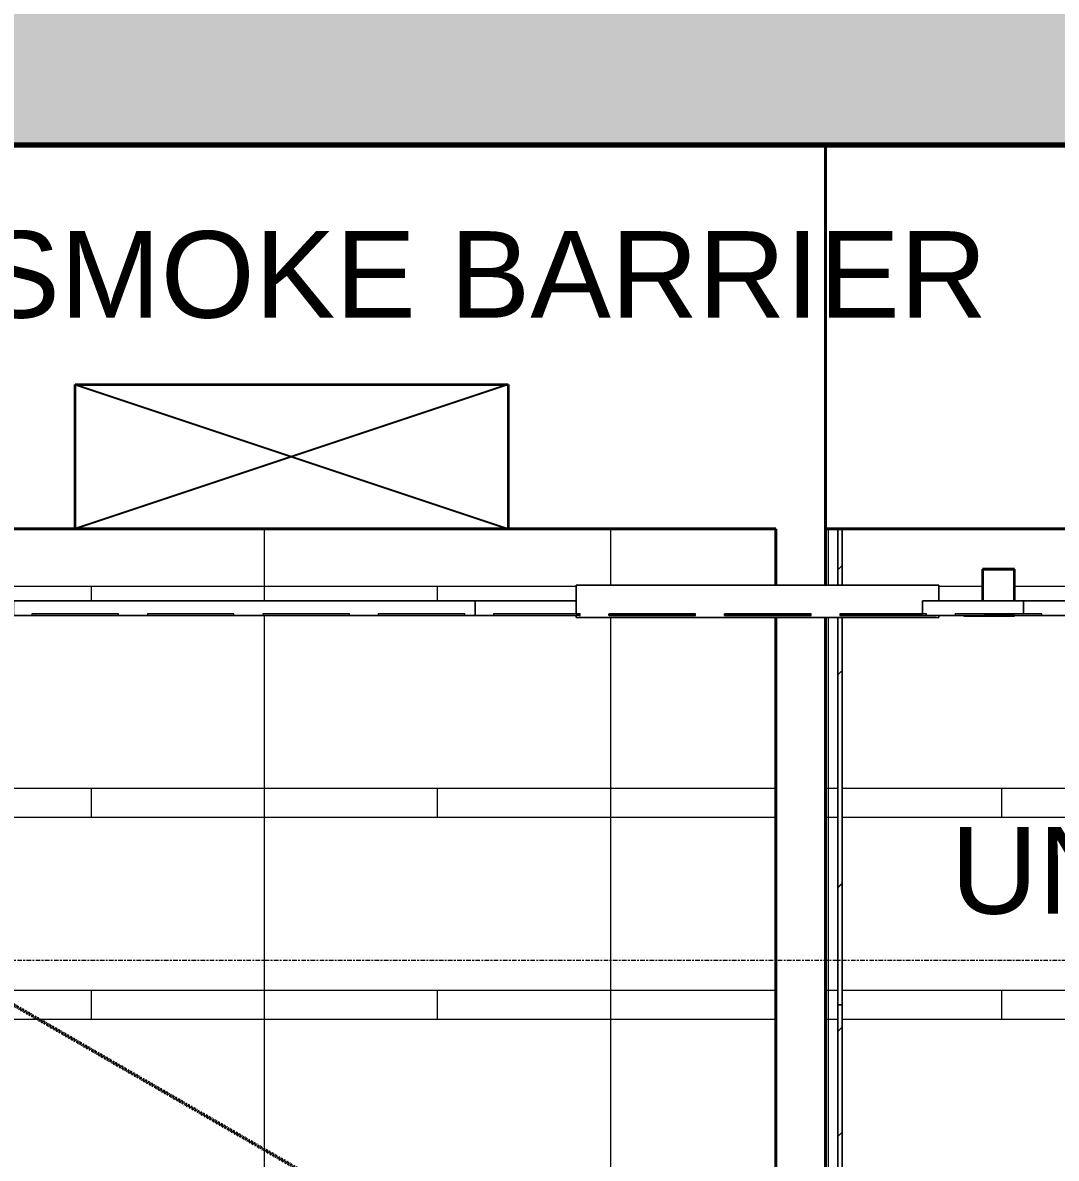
# Model space of a CAD drawing. Header units: millimetres. Extents: x -187664 to 435448, y -313239 to 299894.
# Drawn here: x 128001 to 131583, y -303158 to -299223 of the extents above; entities that cross this region are included whole.
import ezdxf

# ---------------------------------------------------------------- set-up
doc = ezdxf.new("R2010")
doc.units = ezdxf.units.MM
for name, pattern in [('Centre', [31.75, 6.35, -4.7625, 15.875, -4.7625]), ('DPA_Hidden 50', [3, 2, -1]), ('HIDDEN', [0.375, 0.25, -0.125])]:
    doc.linetypes.add(name, pattern=pattern)
for name, color, linetype, lineweight in [('_ _ A-DETL-OPENING', 7, 'Continuous', 25), ('A-ANNO-SYMB', 7, 'Continuous', 9), ('A-DETL', 7, 'Continuous', 70), ('A-DETL-GENF', 7, 'Continuous', 35), ('A-FLOR-LEVL', 7, 'Continuous', 35), ('A-GENM', 7, 'Continuous', 9), ('A-GLAZ-CURT', 7, 'Continuous', 9), ('A-ROOM-IDEN', 7, 'Continuous', 25), ('A-WALL-PATT', 7, 'Continuous', 35), ('E-LITE-EQPM', 7, 'Continuous', 35), ('G-ANNO-TEXT', 7, 'Continuous', 9), ('WALL-E', 7, 'Continuous', 35)]:
    doc.layers.add(name, color=color, linetype=linetype, lineweight=lineweight)
doc.styles.add('Arial_2', font='arial.ttf', dxfattribs={"height": 300})

# ---------------------------------------------------------------- blocks, each defined once
blk = doc.blocks.new('D2 - D2-12423169-2120-01 ENTRANCE 1 SECTION A')
at = {"layer": 'E-LITE-EQPM', "color": 7, "lineweight": 20}
for p, q in [((-851988.4, 95170), (-851988.4, 95167)), ((-851988.4, 95170), (-851970.1, 95170)), ((-851966.6, 95170), (-851988.4, 95170)), ((-851988.4, 95167), (-851898.4, 95167)), ((-851898.4, 95167), (-851988.4, 95167)), ((-851981.4, 95170), (-851970.3, 95170)), ((-851905.4, 95170), (-851981.4, 95170)), ((-851978.7, 95170), (-851981.1, 95170)), ((-851981.1, 95170), (-851978.7, 95170)), ((-851980.4, 95170), (-851970.3, 95170)), ((-851906.4, 95170), (-851980.4, 95170)), ((-851977.1, 95170), (-851979.2, 95170)), ((-851979.2, 95170), (-851977.1, 95170)), ((-851978.7, 95170), (-851977.1, 95170)), ((-851977.1, 95170), (-851978.7, 95170)), ((-851978.4, 95167), (-851908.4, 95167)), ((-851908.4, 95167), (-851978.4, 95167)), ((-851977.6, 95169), (-851977.6, 95167)), ((-851977.6, 95167), (-851909.2, 95167)), ((-851909.2, 95167), (-851977.6, 95167)), ((-851973.4, 95170), (-851970.5, 95170)), ((-851967.6, 95170), (-851973.4, 95170)), ((-851972.4, 95170), (-851970.7, 95170)), ((-851966.8, 95170), (-851972.4, 95170)), ((-851970.4, 95170), (-851916.4, 95170)), ((-851970.4, 95167), (-851916.4, 95167)), ((-851916.4, 95167), (-851970.4, 95167)), ((-851969.4, 95167), (-851917.4, 95167)), ((-851917.4, 95167), (-851969.4, 95167)), ((-851967.4, 95167), (-851919.4, 95167)), ((-851919.4, 95167), (-851967.4, 95167)), ((-851967.3, 95167), (-851919.4, 95167)), ((-851919.4, 95167), (-851967.3, 95167)), ((-851913.4, 95170), (-851966.8, 95170)), ((-851914.4, 95170), (-851966.6, 95170)), ((-851898.4, 95170), (-851965.9, 95170)), ((-851965.3, 95167), (-851937.2, 95167)), ((-851937.2, 95167), (-851965.3, 95167)), ((-851936.6, 95167), (-851921.4, 95167)), ((-851921.4, 95167), (-851936.6, 95167)), ((-851916.4, 95170), (-851916.7, 95170)), ((-851916.7, 95170), (-851898.4, 95170)), ((-851916.5, 95170), (-851906.4, 95170)), ((-851916.5, 95170), (-851905.4, 95170)), ((-851916.2, 95170), (-851913.4, 95170)), ((-851916, 95170), (-851914.4, 95170)), ((-851908, 95170), (-851909.7, 95170)), ((-851909.7, 95170), (-851907.8, 95170)), ((-851907.8, 95170), (-851909.7, 95170)), ((-851909.7, 95170), (-851908, 95170)), ((-851909.2, 95167), (-851909.2, 95169)), ((-851907.8, 95170), (-851905.7, 95170)), ((-851905.7, 95170), (-851907.8, 95170)), ((-851898.4, 95167), (-851898.4, 95170))]:
    blk.add_line(p, q, dxfattribs=at)
blk = doc.blocks.new('D2 - D2-V258-2120-01 ENTRANCE 1 SECTION A')
at = {"layer": 'E-LITE-EQPM', "color": 7, "lineweight": 20}
for p, q in [((-851988.4, 95170), (-851988.4, 95167.6)), ((-851988.4, 95170), (-851970.1, 95170)), ((-851970.1, 95170), (-851988.4, 95170)), ((-851988.4, 95167), (-851898.4, 95167)), ((-851898.4, 95167), (-851988.4, 95167)), ((-851981.4, 95170), (-851970.3, 95170)), ((-851970.3, 95170), (-851981.4, 95170)), ((-851978.7, 95170), (-851981.1, 95170)), ((-851981.1, 95170), (-851978.7, 95170)), ((-851980.4, 95170), (-851970.3, 95170)), ((-851970.3, 95170), (-851980.4, 95170)), ((-851977.1, 95170), (-851979.2, 95170)), ((-851979.2, 95170), (-851977.1, 95170)), ((-851978.7, 95170), (-851977.1, 95170)), ((-851977.1, 95170), (-851978.7, 95170)), ((-851978.4, 95167), (-851908.4, 95167)), ((-851908.4, 95167), (-851978.4, 95167)), ((-851977.6, 95167), (-851909.2, 95167)), ((-851909.2, 95167), (-851977.6, 95167)), ((-851973.4, 95170), (-851970.5, 95170)), ((-851970.5, 95170), (-851973.4, 95170)), ((-851972.4, 95170), (-851970.7, 95170)), ((-851970.7, 95170), (-851972.4, 95170)), ((-851970.4, 95167), (-851916.4, 95167)), ((-851916.4, 95167), (-851970.4, 95167)), ((-851969.4, 95167), (-851917.4, 95167)), ((-851917.4, 95167), (-851969.4, 95167)), ((-851967.4, 95167), (-851919.4, 95167)), ((-851919.4, 95167), (-851967.4, 95167)), ((-851967.3, 95167), (-851919.4, 95167)), ((-851919.4, 95167), (-851967.3, 95167)), ((-851965.3, 95167), (-851937.2, 95167)), ((-851937.2, 95167), (-851965.3, 95167)), ((-851936.6, 95167), (-851921.4, 95167)), ((-851921.4, 95167), (-851936.6, 95167)), ((-851916.7, 95170), (-851898.4, 95170)), ((-851898.4, 95170), (-851916.7, 95170)), ((-851916.5, 95170), (-851906.4, 95170)), ((-851906.4, 95170), (-851916.5, 95170)), ((-851916.5, 95170), (-851905.4, 95170)), ((-851905.4, 95170), (-851916.5, 95170)), ((-851916.2, 95170), (-851913.4, 95170)), ((-851913.4, 95170), (-851916.2, 95170)), ((-851916, 95170), (-851914.4, 95170)), ((-851914.4, 95170), (-851916, 95170)), ((-851908, 95170), (-851909.7, 95170)), ((-851909.7, 95170), (-851907.8, 95170)), ((-851907.8, 95170), (-851909.7, 95170)), ((-851909.7, 95170), (-851908, 95170)), ((-851907.8, 95170), (-851905.7, 95170)), ((-851905.7, 95170), (-851907.8, 95170)), ((-851898.4, 95167.6), (-851898.4, 95170))]:
    blk.add_line(p, q, dxfattribs=at)
blk = doc.blocks.new('L1-2 RECESSED FLUORESCENT - L1-2  RECESSED FLUORESCENT-V267-2120-01 ENTRANCE 1 SECTION A')
at = {"layer": 'E-LITE-EQPM', "color": 7, "lineweight": 20}
for p, q in [((-853331.2, 95275), (-853331.2, 95175)), ((-853331.2, 95175), (-853331.2, 95275)), ((-852074.2, 95275), (-853331.2, 95275)), ((-853331.2, 95275), (-852074.2, 95275)), ((-852074.2, 95275), (-852074.2, 95220)), ((-852074.2, 95220), (-852074.2, 95275)), ((-853331.2, 95170), (-853331.2, 95162.3)), ((-853331.2, 95162.3), (-853331.2, 95170)), ((-853331.2, 95162.3), (-852074.2, 95162.3)), ((-853331.2, 95162.3), (-852074.2, 95162.3)), ((-852084.2, 95162.3), (-853321.2, 95162.3)), ((-853321.2, 95162.3), (-852084.2, 95162.3)), ((-852074.2, 95170), (-852074.2, 95162.3)), ((-852074.2, 95162.3), (-852074.2, 95170))]:
    blk.add_line(p, q, dxfattribs=at)
blk = doc.blocks.new('PPL-C-AECM-1-PP19-EE-M3-0001_rvt-1-2120-01 ENTRANCE 1 SECTION A')
at = {"layer": 'E-LITE-EQPM', "color": 7, "lineweight": 20}
for name in ['L1-2 RECESSED FLUORESCENT - L1-2  RECESSED FLUORESCENT-V267-2120-01 ENTRANCE 1 SECTION A', 'D2 - D2-12423169-2120-01 ENTRANCE 1 SECTION A', 'D2 - D2-V258-2120-01 ENTRANCE 1 SECTION A']:
    blk.add_blockref(name, (0, 0), dxfattribs=at)
blk = doc.blocks.new('LIFT-OTIS - Lift - 1400x2300-For Station-11454504-2120-01 ENTRANCE 1 SECTION A')
at = {"layer": 'A-GENM', "color": 7, "linetype": 'HIDDEN'}
for p, q in [((-852467.4, 92170), (-852467.4, 94470)), ((-852467.4, 94470), (-852467.4, 92170)), ((-852467.4, 94456.6), (-852467.4, 92170)), ((-852467.4, 92170), (-852467.4, 94456.6))]:
    blk.add_line(p, q, dxfattribs=at)
blk = doc.blocks.new('DPA_CP_Metal Ceiling Panel - Vertical Panel with Gap-10859825-2120-01 ENTRANCE 1 SECTION A')
at = {"layer": 'A-GLAZ-CURT', "color": 7}
for p, q in [((-850117.4, 95170), (-850417.4, 95170)), ((-850417.4, 95170), (-850369.4, 95170)), ((-850317.4, 95170), (-850117.4, 95170))]:
    blk.add_line(p, q, dxfattribs=at)
blk = doc.blocks.new('DPA_CP_Metal Ceiling Panel - Vertical Panel with Gap-10962177-2120-01 ENTRANCE 1 SECTION A')
at = {"layer": 'A-GLAZ-CURT', "color": 7}
for p, q in [((-852817.7, 95175), (-852517.7, 95175)), ((-852817.7, 95170), (-852817.7, 95175)), ((-852517.7, 95170), (-852817.7, 95170))]:
    blk.add_line(p, q, dxfattribs=at)
blk = doc.blocks.new('DPA_CP_Metal Ceiling Panel - Vertical Panel with Gap-V189-2120-01 ENTRANCE 1 SECTION A')
at = {"layer": 'A-GLAZ-CURT', "color": 7}
for p, q in [((-853317.7, 95170), (-853617.7, 95170)), ((-853617.7, 95170), (-853331.2, 95170)), ((-853331.4, 95175), (-853317.7, 95175))]:
    blk.add_line(p, q, dxfattribs=at)
blk = doc.blocks.new('DPA_CP_Metal Ceiling Panel - Vertical Panel with Gap-V190-2120-01 ENTRANCE 1 SECTION A')
at = {"layer": 'A-GLAZ-CURT', "color": 7}
for p, q in [((-853717.7, 95170), (-854017.7, 95170)), ((-854017.7, 95170), (-853717.7, 95170))]:
    blk.add_line(p, q, dxfattribs=at)
blk = doc.blocks.new('DPA_CP_Metal Ceiling Panel - Vertical Panel with Gap-V193-2120-01 ENTRANCE 1 SECTION A')
at = {"layer": 'A-GLAZ-CURT'}
blk.add_hatch(color=7, dxfattribs=at).paths.add_polyline_path([(-846817.4, 95170), (-846517.4, 95170), (-846517.4, 95175), (-846817.4, 95175)])
at = {"layer": 'A-GLAZ-CURT', "color": 7}
for p, q in [((-846517.4, 95175), (-846817.4, 95175)), ((-846817.4, 95175), (-846817.4, 95170)), ((-846817.4, 95170), (-846517.4, 95170)), ((-846517.4, 95170), (-846517.4, 95175))]:
    blk.add_line(p, q, dxfattribs=at)
blk = doc.blocks.new('System Panel - DPA_Metal Ceiling Rectangular Panel-15970500-2120-01 ENTRANCE 1 SECTION A')
at = {"layer": 'A-GLAZ-CURT', "color": 7}
for p, q in [((-852417.7, 95175), (-852131.4, 95175)), ((-852417.7, 95175), (-852417.7, 95170)), ((-852117.4, 95170), (-852417.7, 95170))]:
    blk.add_line(p, q, dxfattribs=at)
blk = doc.blocks.new('DPA_CP_Metal Ceiling Panel - Vertical Panel with Gap-V201-2120-01 ENTRANCE 1 SECTION A')
at = {"layer": 'A-GLAZ-CURT', "color": 7}
for p, q in [((-851969.4, 95170), (-852017.4, 95170)), ((-852017.4, 95170), (-851969.4, 95170)), ((-851717.4, 95170), (-851917.4, 95170)), ((-851917.4, 95170), (-851717.4, 95170))]:
    blk.add_line(p, q, dxfattribs=at)
blk = doc.blocks.new('System Panel - W-06 Feature Wall Printed Pattern-17510993-2120-01 ENTRANCE 1 SECTION A')
at = {"layer": 'A-GLAZ-CURT', "color": 7}
for p, q in [((-852424.9, 92270), (-852424.9, 93820)), ((-852409.9, 93820), (-852424.9, 93820)), ((-852409.9, 93820), (-852409.9, 92270)), ((-852409.9, 92270), (-852424.9, 92270))]:
    blk.add_line(p, q, dxfattribs=at)
blk = doc.blocks.new('System Panel - W-06 Feature Wall Printed Pattern-17510970-2120-01 ENTRANCE 1 SECTION A')
at = {"layer": 'A-GLAZ-CURT'}
h = blk.add_hatch(dxfattribs=at)
h.set_pattern_fill('FP_23', style=0, pattern_type=2)
h.set_pattern_definition([(45, (-894843.2, 111525.8), (660.511, 1761.362), [11676.29, -1556.84, 3892.1, -778.42]), (45, (-894386.3, 112533.1), (-1282.492, 181.64), [2335.26, -256.88, 4670.516, -583.815]), (45, (-895035.8, 112268.86), (2493.428, 3230.9986), [6227.355, -1089.787, 3113.68, -778.42])])
h.paths.add_polyline_path([(-852424.9, 92270), (-852409.9, 92270), (-852409.9, 93820), (-852424.9, 93820), (-852424.9, 92271.5)])
at = {"layer": 'A-GLAZ-CURT', "color": 7}
for p, q in [((-852424.9, 92270), (-852424.9, 93820)), ((-852424.9, 93820), (-852424.9, 92270)), ((-852409.9, 93820), (-852424.9, 93820)), ((-852409.9, 93820), (-852424.9, 93820)), ((-852409.9, 92270), (-852409.9, 93820)), ((-852409.9, 93820), (-852409.9, 92270)), ((-852424.9, 92270), (-852409.9, 92270)), ((-852409.9, 92270), (-852424.9, 92270))]:
    blk.add_line(p, q, dxfattribs=at)
blk = doc.blocks.new('System Panel - W-06 Feature Wall Printed Pattern-14941311-2120-01 ENTRANCE 1 SECTION A')
at = {"layer": 'A-GLAZ-CURT', "color": 7}
for p, q in [((-852424.9, 95275), (-852424.9, 95470)), ((-852409.9, 95470), (-852424.9, 95470)), ((-852409.9, 95470), (-852424.9, 95470)), ((-852409.9, 95470), (-852409.9, 95275)), ((-852424.9, 94470), (-852424.9, 95162.3)), ((-852409.9, 95162.3), (-852409.9, 94470)), ((-852424.9, 93820), (-852424.9, 94470)), ((-852409.9, 94470), (-852409.9, 93820)), ((-852409.9, 93820), (-852424.9, 93820))]:
    blk.add_line(p, q, dxfattribs=at)
blk = doc.blocks.new('System Panel - W-06 Feature Wall Printed Pattern-14941312-2120-01 ENTRANCE 1 SECTION A')
at = {"layer": 'A-GLAZ-CURT', "color": 7}
for p, q in [((-852424.9, 95275), (-852424.9, 95470)), ((-852424.9, 95470), (-852424.9, 95275)), ((-852409.9, 95470), (-852424.9, 95470)), ((-852409.9, 95470), (-852424.9, 95470)), ((-852409.9, 95275), (-852409.9, 95470)), ((-852409.9, 95470), (-852409.9, 95275)), ((-852424.9, 94470), (-852424.9, 95162.3)), ((-852424.9, 95162.3), (-852424.9, 94470)), ((-852409.9, 94470), (-852409.9, 95162.3)), ((-852409.9, 95162.3), (-852409.9, 94470))]:
    blk.add_line(p, q, dxfattribs=at)
blk = doc.blocks.new('System Panel - W-06 Feature Wall Printed Pattern-14941313-2120-01 ENTRANCE 1 SECTION A')
at = {"layer": 'A-GLAZ-CURT'}
h = blk.add_hatch(dxfattribs=at)
h.set_pattern_fill('FP_24', style=0, pattern_type=2)
h.set_pattern_definition([(45, (-894843.2, 113125.8), (660.511, 1761.362), [11676.29, -1556.84, 3892.1, -778.42]), (45, (-894386.3, 114133.1), (-1282.492, 181.64), [2335.26, -256.88, 4670.516, -583.815]), (45, (-895035.8, 113868.86), (2493.428, 3230.9986), [6227.355, -1089.787, 3113.68, -778.42])])
h.paths.add_polyline_path([(-852424.9, 93820), (-852409.9, 93820), (-852409.9, 95162.3), (-852424.9, 95162.3), (-852424.9, 94286.2)])
h.paths.add_polyline_path([(-852424.9, 95275), (-852409.9, 95275), (-852409.9, 95470), (-852424.9, 95470), (-852424.9, 95293.5)])
at = {"layer": 'A-GLAZ-CURT', "color": 7}
for p, q in [((-852424.9, 95275), (-852424.9, 95470)), ((-852424.9, 95470), (-852424.9, 95275)), ((-852409.9, 95470), (-852424.9, 95470)), ((-852409.9, 95470), (-852424.9, 95470)), ((-852409.9, 95275), (-852409.9, 95470)), ((-852409.9, 95470), (-852409.9, 95275)), ((-852424.9, 93820), (-852424.9, 95162.3)), ((-852424.9, 95162.3), (-852424.9, 94470)), ((-852409.9, 94470), (-852409.9, 95162.3)), ((-852409.9, 95162.3), (-852409.9, 93820)), ((-852424.9, 94470), (-852424.9, 93820)), ((-852409.9, 93820), (-852409.9, 94470)), ((-852424.9, 93820), (-852409.9, 93820)), ((-852409.9, 93820), (-852424.9, 93820))]:
    blk.add_line(p, q, dxfattribs=at)
blk = doc.blocks.new('DPA_CP_Metal Ceiling Air Supply1 - Linear Diffuser Air Supply-12595492-2120-01 ENTRANCE 1 SECTION A')
at = {"layer": 'A-GLAZ-CURT', "color": 7}
for p, q in [((-853681.4, 95220), (-855281.4, 95220)), ((-855281.4, 95220), (-855281.4, 95170)), ((-855281.4, 95220), (-853681.4, 95220)), ((-855281.4, 95170), (-855281.4, 95220)), ((-853686.4, 95220), (-855276.4, 95220)), ((-855276.4, 95220), (-853686.4, 95220)), ((-853681.4, 95170), (-853681.4, 95220)), ((-853681.4, 95170), (-853681.4, 95220)), ((-855281.4, 95170), (-853681.4, 95170)), ((-853681.4, 95170), (-855281.4, 95170))]:
    blk.add_line(p, q, dxfattribs=at)
at = {"layer": 'A-GLAZ-CURT', "color": 7, "linetype": 'DPA_Hidden 50'}
blk.add_line((-853761.4, 95170), (-855201.4, 95170), dxfattribs=at)
blk.add_line((-853761.4, 95170), (-855201.4, 95170), dxfattribs=at)
blk = doc.blocks.new('DPA_CP_Metal Ceiling Panel1 - Horizontal with Gap-15930300-2120-01 ENTRANCE 1 SECTION A')
at = {"layer": 'A-GLAZ-CURT', "color": 7}
for p, q in [((-853331.4, 95220), (-853681.4, 95220)), ((-853681.4, 95220), (-853681.4, 95170)), ((-853681.4, 95220), (-853331.4, 95220)), ((-853681.4, 95170), (-853681.4, 95220)), ((-853336.4, 95220), (-853676.4, 95220)), ((-853676.4, 95220), (-853336.4, 95220)), ((-853331.4, 95175), (-853331.4, 95220)), ((-853331.4, 95175), (-853331.4, 95220)), ((-853681.4, 95170), (-853331.4, 95170)), ((-853331.4, 95170), (-853681.4, 95170)), ((-853681.4, 95170), (-853331.4, 95170)), ((-853681.4, 95170), (-853331.4, 95170))]:
    blk.add_line(p, q, dxfattribs=at)
blk = doc.blocks.new('DPA_CP_Metal Ceiling Air Supply1 - Linear Diffuser Air Supply-V349-2120-01 ENTRANCE 1 SECTION A')
at = {"layer": 'A-GLAZ-CURT', "color": 7}
for p, q in [((-850181.4, 95220), (-851781.4, 95220)), ((-851781.4, 95220), (-851781.4, 95175)), ((-851781.4, 95220), (-850181.4, 95220)), ((-851781.4, 95175), (-851781.4, 95220)), ((-850186.4, 95220), (-851776.4, 95220)), ((-851776.4, 95220), (-850186.4, 95220)), ((-850181.4, 95175), (-850181.4, 95220)), ((-850181.4, 95175), (-850181.4, 95220)), ((-851781.4, 95170), (-850181.4, 95170)), ((-850181.4, 95170), (-851781.4, 95170))]:
    blk.add_line(p, q, dxfattribs=at)
at = {"layer": 'A-GLAZ-CURT', "color": 7, "linetype": 'DPA_Hidden 50'}
blk.add_line((-850261.4, 95170), (-851701.4, 95170), dxfattribs=at)
blk.add_line((-850261.4, 95170), (-851701.4, 95170), dxfattribs=at)
blk = doc.blocks.new('DPA_CP_Metal Ceiling Panel1 - Horizontal with Gap-V350-2120-01 ENTRANCE 1 SECTION A')
at = {"layer": 'A-GLAZ-CURT', "color": 7}
for p, q in [((-851781.4, 95220), (-852131.4, 95220)), ((-852131.4, 95220), (-852131.4, 95175)), ((-852131.4, 95220), (-851781.4, 95220)), ((-852131.4, 95175), (-852131.4, 95220)), ((-851786.4, 95220), (-852126.4, 95220)), ((-852126.4, 95220), (-851786.4, 95220)), ((-851781.4, 95175), (-851781.4, 95220)), ((-851781.4, 95175), (-851781.4, 95220)), ((-852131.4, 95170), (-851781.4, 95170)), ((-851781.4, 95170), (-852131.4, 95170)), ((-852131.4, 95170), (-851781.4, 95170)), ((-852131.4, 95170), (-851781.4, 95170))]:
    blk.add_line(p, q, dxfattribs=at)
blk = doc.blocks.new('DPA_CP_Metal Ceiling Air Supply1 - Linear Diffuser Air Supply-V351-2120-01 ENTRANCE 1 SECTION A')
at = {"layer": 'A-GLAZ-CURT', "color": 7}
for p, q in [((-851122.7, 95220), (-851781.4, 95220)), ((-851781.4, 95220), (-851781.4, 95175)), ((-851781.4, 95220), (-851544.2, 95220)), ((-851781.4, 95175), (-851781.4, 95220)), ((-851544.2, 95220), (-851776.4, 95220)), ((-851776.4, 95220), (-851122.7, 95220)), ((-850322.7, 95220), (-851012.7, 95220)), ((-851012.7, 95220), (-850322.7, 95220)), ((-850181.4, 95220), (-850212.7, 95220)), ((-850212.7, 95220), (-850181.4, 95220)), ((-850186.4, 95220), (-850212.7, 95220)), ((-850212.7, 95220), (-850186.4, 95220)), ((-850181.4, 95175), (-850181.4, 95220)), ((-850181.4, 95175), (-850181.4, 95220)), ((-851781.4, 95170), (-851544.2, 95170)), ((-851169.4, 95170), (-851781.4, 95170)), ((-850369.4, 95170), (-851116.8, 95170)), ((-850181.4, 95170), (-850317.4, 95170)), ((-850287.2, 95170), (-850181.4, 95170))]:
    blk.add_line(p, q, dxfattribs=at)
at = {"layer": 'A-GLAZ-CURT', "color": 7, "linetype": 'DPA_Hidden 50'}
for p, q in [((-851544.2, 95170), (-851701.4, 95170)), ((-851544.2, 95170), (-851701.4, 95170)), ((-850261.4, 95170), (-850287.2, 95170)), ((-850261.4, 95170), (-850287.2, 95170))]:
    blk.add_line(p, q, dxfattribs=at)
blk = doc.blocks.new('DPA_CP_Metal Ceiling Panel1 - Horizontal with Gap-15932165-2120-01 ENTRANCE 1 SECTION A')
at = {"layer": 'A-GLAZ-CURT', "color": 7}
for p, q in [((-851922.7, 95220), (-852074.2, 95220)), ((-852074.2, 95220), (-851922.7, 95220)), ((-851922.7, 95220), (-852074.2, 95220)), ((-852074.2, 95220), (-851922.7, 95220)), ((-851781.4, 95220), (-851812.7, 95220)), ((-851812.7, 95220), (-851781.4, 95220)), ((-851786.4, 95220), (-851812.7, 95220)), ((-851812.7, 95220), (-851786.4, 95220)), ((-851781.4, 95175), (-851781.4, 95220)), ((-851781.4, 95175), (-851781.4, 95220)), ((-852074.2, 95170), (-851969.4, 95170)), ((-851969.4, 95170), (-852074.2, 95170)), ((-852074.2, 95170), (-851969.4, 95170)), ((-852074.2, 95170), (-851969.4, 95170)), ((-851917.4, 95170), (-851781.4, 95170)), ((-851781.4, 95170), (-851917.4, 95170)), ((-851917.4, 95170), (-851781.4, 95170)), ((-851917.4, 95170), (-851781.4, 95170))]:
    blk.add_line(p, q, dxfattribs=at)
blk = doc.blocks.new('LGF_DL_SAA_LowPower_DL1a - LGF_DL_SAA_LowPower_DL1a-8832329-2120-01 ENTRANCE 1 SECTION A')
at = {"layer": 'E-LITE-EQPM', "color": 7}
for p, q in [((-851922.7, 95330), (-851922.7, 95220)), ((-851922.7, 95330), (-851820, 95330)), ((-851820, 95330), (-851922.7, 95330)), ((-851917.7, 95330), (-851819.8, 95330)), ((-851819.8, 95330), (-851917.7, 95330)), ((-851820, 95330), (-851812.7, 95330)), ((-851812.7, 95330), (-851820, 95330)), ((-851819.4, 95330), (-851817.7, 95330)), ((-851817.7, 95330), (-851819.4, 95330)), ((-851812.7, 95220), (-851812.7, 95330)), ((-851917.8, 95170), (-851820, 95170)), ((-851820, 95170), (-851917.8, 95170)), ((-851820, 95170), (-851812.7, 95170)), ((-851812.7, 95170), (-851820, 95170))]:
    blk.add_line(p, q, dxfattribs=at)
blk = doc.blocks.new('LGF_DL_SAA_LowPower_DL1a - LGF_DL_SAA_LowPower_DL1a-V354-2120-01 ENTRANCE 1 SECTION A')
at = {"layer": 'E-LITE-EQPM', "color": 7}
for p, q in [((-851922.7, 95330), (-851922.7, 95220)), ((-851922.7, 95330), (-851812.7, 95330)), ((-851820, 95330), (-851922.7, 95330)), ((-851917.7, 95330), (-851819.8, 95330)), ((-851819.8, 95330), (-851917.7, 95330)), ((-851812.7, 95330), (-851820, 95330)), ((-851819.4, 95330), (-851817.7, 95330)), ((-851817.7, 95330), (-851819.4, 95330)), ((-851812.7, 95220), (-851812.7, 95330)), ((-851917.8, 95170), (-851820, 95170)), ((-851820, 95170), (-851917.8, 95170)), ((-851820, 95170), (-851812.7, 95170)), ((-851812.7, 95170), (-851820, 95170))]:
    blk.add_line(p, q, dxfattribs=at)

msp = doc.modelspace()

# ---------------------------------------------------------------- hatches: boundary and pattern name
at = {"layer": 'A-DETL-GENF', "lineweight": 9}
h = msp.add_hatch(dxfattribs=at)
h.set_pattern_fill('FP_1', style=0, pattern_type=2)
h.set_pattern_definition([(50, (108217.3, -305821.75), (728.737, -63.756), [76.2, -838.2]), (355, (108217.3, -305821.75), (-140.972, 764.228), [60.96, -670.56]), (100.451, (108278, -305827.1), (587.77, 700.467), [64.76, -712.36]), (46.184, (108217.3, -305618.55), (1084.316, -168.17), [114.3, -1257.3]), (96.636, (108307.7, -305632.6), (949.61, 989.71), [97.14, -1068.54]), (351.184, (108217.3, -305618.6), (949.62, 989.7), [91.44, -1005.84]), (21, (108318.9, -305669.35), (606.458, -409.061), [76.2, -838.2]), (326, (108318.9, -305669.35), (247.208, 736.753), [60.96, -670.56]), (71.451, (108369.44, -305703.44), (853.668, 327.685), [64.76, -712.36]), (37.5, (108217.3, -305821.75), (12.3547, 338.2201), [33.528, -628.904, 33.528, -647.192, -673.1]), (37.5, (108217.3, -305821.75), (12.3547, 338.2201), [-1343.152, 33.528, -639.572]), (7.5, (108217.3, -305821.75), (267.279, 400.722), [33.528, -354.584, 33.528, -613.664, -256.54]), (7.5, (108217.3, -305821.75), (267.279, 400.722), [-1035.304, 33.528, -223.012]), (327.5, (107990.73, -305821.75), (542.3633, -22.9153), [33.528, -220.472, 33.528, -758.952, -1051.56]), (327.5, (107990.73, -305821.75), (542.3633, -22.9153), [-1046.48, 33.528, -1018.032]), (317.5, (107889.13, -305821.75), (592.517, 101.707), [33.528, -296.672, 33.528, -492.76, -746.76]), (317.5, (107889.13, -305821.75), (592.517, 101.707), [-856.488, 33.528, -713.232])])
h.paths.add_polyline_path([(101565.435, -307197.352), (102467.883, -307197.352), (102467.883, -305576.753), (103017.881, -305576.753), (103017.881, -305376.753), (112467.88, -305376.753), (112467.88, -307197.352), (113867.88, -307197.352), (113867.88, -305376.753), (122092.931, -305376.753), (122092.931, -306676.753), (123867.88, -306676.753), (123867.88, -307197.352), (125267.88, -307197.352), (125267.88, -305976.753), (130003.88, -305976.753), (130003.88, -305376.753), (134337.55, -305376.753), (134337.55, -305576.753), (140337.53, -305576.753), (140337.53, -304376.753), (130003.88, -304376.753), (130003.88, -304416.753), (129803.88, -304416.753), (129803.88, -305776.753), (124213.88, -305776.753), (124213.88, -304376.753), (113867.88, -304376.753), (113867.88, -298652.784), (119380.88, -301835.716), (119380.88, -302507.753), (119880.88, -302507.753), (119880.893, -301835.724), (114011.024, -298446.753), (112467.88, -298446.753), (112467.88, -298307.753), (112558.396, -298307.753), (112558.396, -297707.753), (112058.396, -297707.753), (112058.396, -298307.753), (112158.396, -298307.753), (112158.396, -298446.753), (104188.193, -298446.753), (104188.193, -294036.753), (103988.193, -294036.753), (103988.193, -293996.753), (100313.128, -293996.753), (100322.57, -294083.896), (99995.543, -294083.896), (100012.57, -294241.039), (99685.543, -294241.039), (99702.57, -294398.182), (99375.543, -294398.182), (99392.57, -294555.324), (99065.543, -294555.324), (99082.57, -294712.467), (98755.543, -294712.467), (98772.57, -294869.61), (98445.543, -294869.61), (98459.319, -294996.753), (98431.88, -294996.753), (98431.88, -295296.753), (99036.318, -295296.753), (99036.318, -295013.314), (99966.88, -294541.601), (99966.88, -294696.753), (100266.88, -294696.753), (100266.88, -294496.753), (103688.193, -294496.753), (103688.193, -298446.753), (80330.729, -298446.753), (80330.729, -299646.753), (101067.883, -299646.753), (101067.883, -304376.753), (80330.729, -304376.753), (80330.729, -305576.753), (101067.883, -305576.753), (101067.883, -307197.352)])
h.paths.add_polyline_path([(112467.88, -304376.753), (102467.883, -304376.753), (102467.883, -299646.753), (112467.88, -299646.753), (112467.88, -304301.203)])
h.paths.add_polyline_path([(132836.68, -299646.753), (140337.53, -299646.753), (140337.53, -298446.753), (122478.88, -298446.753), (116617.88, -295053.542), (116617.88, -293996.753), (116117.88, -293996.753), (116117.88, -295341.819), (123553.676, -299646.753), (130961.467, -299646.753)])
at = {"layer": 'A-WALL-PATT', "lineweight": 9}
h = msp.add_hatch(dxfattribs=at)
h.set_pattern_fill('FP_22', style=0, pattern_type=2)
h.set_pattern_definition([(0, (132437.9, -298476.8), (0, 1400), []), (0, (132437.9, -298376.8), (0, 1400), []), (0, (132437.9, -297776.8), (0, 1400), []), (0, (132437.9, -297676.8), (0, 1400), []), (90, (132437.9, -299076.8), (-1200, 7e-14), []), (90, (133037.9, -298476.8), (-1200, 700), [100, -600])])
h.paths.add_polyline_path([(127720.58, -304039.657), (128544.88, -304039.657), (128544.88, -304036.753), (127720.58, -304036.753)])
h.paths.add_polyline_path([(128148.648, -303992.635), (128544.88, -303992.635), (128544.88, -303976.753), (128926.385, -303976.028), (128963.031, -303939.737), (129001.304, -303876.505), (129021.786, -303811.249), (129027.73, -303737.649), (129021.445, -303690.693), (129000.232, -303625.198), (128962.587, -303565.057), (128956.712, -303557.285), (128905.991, -303508.512), (128843.929, -303472.969), (128785.765, -303454.42), (128724.88, -303448.552), (128049.793, -303448.55), (127670.58, -303448.552), (127670.58, -303992.635), (127720.58, -303992.635)])
h.paths.add_polyline_path([(129162.273, -303976.753), (130610.38, -303976.753), (130610.38, -301284.487), (129919.059, -301284.487), (129918.875, -301276.753), (127671.795, -301276.753), (127671.795, -301284.487), (126542.88, -301284.487), (126542.88, -301676.753), (126522.88, -301676.753), (126522.88, -301284.487), (126414.795, -301284.487), (126414.795, -301276.753), (126053.543, -301276.753), (116180.853, -295576.753), (113186.089, -295576.753), (126200.61, -303089.549), (126329.837, -303149.145), (126453.767, -303194.779), (126583.528, -303231.067), (126708.294, -303255.929), (126847.028, -303271.804), (126976.64, -303276.753), (128737.389, -303277.613), (128799.186, -303282.601), (128871.663, -303300.001), (128927.048, -303322.537), (128949.115, -303333.609), (129004.078, -303367.47), (129049.176, -303405.467), (129066.992, -303422.82), (129098.044, -303458.944), (129114.162, -303480.362), (129143.653, -303528.542), (129152.43, -303545.685), (129168.638, -303583.933), (129179.498, -303615.726), (129190.949, -303663.042), (129194.88, -303686.106), (129198.851, -303734.565), (129199.88, -303751.753), (129195.812, -303808.879), (129192.076, -303835.003), (129179.27, -303888.454), (129173.282, -303907.385), (129156.781, -303948.159), (129143.897, -303976.753), (129162.132, -303976.753)])
h.paths.add_polyline_path([(129918.875, -301271.753), (129919.059, -301271.753), (129919.059, -301171.753), (130610.38, -301171.753), (130610.38, -300976.753), (126542.88, -300976.753), (126542.88, -301171.753), (127671.795, -301171.753), (127671.795, -301226.753), (129918.875, -301226.753)])
h.paths.add_polyline_path([(126273.436, -301226.753), (126414.795, -301226.753), (126414.795, -301171.753), (126522.88, -301171.753), (126522.88, -300976.753), (125850.948, -300976.753), (116523.676, -295576.753), (116280.853, -295576.753), (117725.538, -296410.842), (117728.713, -296405.343), (118817.307, -297033.843), (118814.132, -297039.342), (120843.23, -298210.842), (120846.405, -298205.343), (121934.999, -298833.843), (121931.824, -298839.342), (123960.921, -300010.842), (123964.096, -300005.343), (125052.69, -300633.843), (125049.515, -300639.342), (126053.543, -301219.018), (126053.543, -301226.753), (126075.443, -301226.753)])
h = msp.add_hatch(dxfattribs=at)
h.set_pattern_fill('FP_5', style=0, pattern_type=2)
h.set_pattern_definition([(0, (129592.9, -304776.8), (0, 1400), []), (0, (129592.9, -304676.8), (0, 1400), []), (0, (129592.9, -304076.8), (0, 1400), []), (0, (129592.9, -303976.8), (0, 1400), []), (90, (129592.9, -305376.8), (-1200, 7e-14), []), (90, (130192.9, -304776.8), (-1200, 700), [100, -600])])
h.paths.add_polyline_path([(130782.88, -303976.753), (130825.38, -303976.753), (130825.38, -301284.487), (130782.88, -301284.487), (130782.88, -303167.927)])
h.paths.add_polyline_path([(130840.38, -303976.753), (133572.88, -303976.753), (133572.88, -300976.753), (130840.38, -300976.753), (130840.38, -301171.753), (131176.059, -301171.753), (131176.059, -301226.753), (131327.602, -301226.753), (131327.602, -301116.753), (131437.602, -301116.753), (131437.602, -301226.753), (131706.02, -301226.753), (131706.02, -301171.753), (132127.602, -301171.753), (132127.602, -301116.753), (132237.602, -301116.753), (132237.602, -301171.753), (132927.602, -301171.753), (132927.602, -301116.753), (133037.602, -301116.753), (133037.602, -301226.753), (133472.873, -301226.753), (133472.873, -301271.753), (133532.873, -301271.753), (133532.873, -301276.753), (132963.02, -301276.753), (132963.02, -301284.487), (131706.02, -301284.487), (131706.02, -301276.753), (131351.88, -301276.753), (131351.88, -301279.753), (131261.88, -301279.134), (131261.88, -301276.753), (131176.059, -301276.753), (131176.059, -301284.487), (130840.38, -301284.487), (130840.38, -303167.927)])
h.paths.add_polyline_path([(130825.38, -301171.753), (130825.38, -300976.753), (130782.88, -300976.753), (130782.88, -301171.753)])

# ---------------------------------------------------------------- linework, layer by layer
at = {"layer": '_ _ A-DETL-OPENING', "color": 7}
for p, q in [((128182.88, -300476.753), (129682.88, -300976.753)), ((129682.88, -300476.753), (128182.88, -300976.753))]:
    msp.add_line(p, q, dxfattribs=at)
at = {"layer": 'A-ANNO-SYMB', "color": 7, "linetype": 'DPA_Hidden 50', "lineweight": 50}
msp.add_line((108780.842, -291548.209), (130909.582, -304324.242), dxfattribs=at)
at = {"layer": 'A-DETL', "color": 7}
msp.add_line((123553.676, -299646.753), (140337.53, -299646.753), dxfattribs=at)
at = {"layer": 'A-FLOR-LEVL', "color": 7, "linetype": 'Centre', "lineweight": 9}
msp.add_line((80346.074, -302471.753), (144086.793, -302471.753), dxfattribs=at)
at = {"layer": 'WALL-E', "color": 7}
for p, q in [((127082.88, -299646.753), (130782.88, -299646.753)), ((130582.88, -299646.753), (127282.88, -299646.753)), ((130582.88, -299646.753), (127282.88, -299646.753)), ((130582.88, -299646.753), (130782.88, -299646.753)), ((130582.88, -299646.753), (130782.88, -299646.753)), ((130582.88, -299646.753), (130782.88, -299646.753)), ((130782.88, -299646.753), (130782.88, -301171.753)), ((130782.88, -299646.753), (130782.88, -301171.753)), ((130782.88, -301171.753), (130782.88, -299646.753)), ((130782.88, -299646.753), (130782.88, -300446.753)), ((128182.88, -300976.753), (128182.88, -300476.753)), ((128182.88, -300476.753), (129682.88, -300476.753)), ((129682.88, -300476.753), (129682.88, -300976.753)), ((125850.948, -300976.753), (130610.38, -300976.753)), ((130610.38, -300976.753), (125850.948, -300976.753)), ((129682.88, -300976.753), (128182.88, -300976.753)), ((130610.38, -300976.753), (130610.38, -301171.753)), ((130610.38, -301171.753), (130610.38, -300976.753)), ((133572.88, -300976.753), (130782.88, -300976.753)), ((130782.88, -300976.753), (130782.88, -301171.753)), ((130782.88, -301171.753), (130782.88, -300976.753)), ((130782.88, -300976.753), (133622.88, -300976.753)), ((130610.38, -301284.487), (130610.38, -303976.753)), ((130610.38, -303976.753), (130610.38, -301284.487)), ((130782.88, -301284.487), (130782.88, -303976.753)), ((130782.88, -301284.487), (130782.88, -304276.753)), ((130782.88, -303976.753), (130782.88, -301284.487)), ((130782.88, -301284.487), (130782.88, -303976.753)), ((130782.88, -303976.753), (130782.88, -301284.487)), ((130782.88, -301976.753), (130782.88, -304276.753))]:
    msp.add_line(p, q, dxfattribs=at)

# ---------------------------------------------------------------- block references
at = {"color": 7, "lineweight": 5}
msp.add_blockref('PPL-C-AECM-1-PP19-EE-M3-0001_rvt-1-2120-01 ENTRANCE 1 SECTION A', (983250.254, -396446.753), dxfattribs=at)
at = {"layer": 'A-GENM', "color": 7}
msp.add_blockref('LIFT-OTIS - Lift - 1400x2300-For Station-11454504-2120-01 ENTRANCE 1 SECTION A', (983250.254, -396446.753), dxfattribs=at)
at = {"layer": 'A-GLAZ-CURT', "color": 7}
for name, p in [('System Panel - W-06 Feature Wall Printed Pattern-14941311-2120-01 ENTRANCE 1 SECTION A', (983250.254, -396446.753)), ('System Panel - W-06 Feature Wall Printed Pattern-14941312-2120-01 ENTRANCE 1 SECTION A', (983250.254, -396446.753)), ('System Panel - W-06 Feature Wall Printed Pattern-14941313-2120-01 ENTRANCE 1 SECTION A', (983250.254, -396446.753)), ('DPA_CP_Metal Ceiling Air Supply1 - Linear Diffuser Air Supply-12595492-2120-01 ENTRANCE 1 SECTION A', (983250.254, -396446.753)), ('DPA_CP_Metal Ceiling Panel1 - Horizontal with Gap-15930300-2120-01 ENTRANCE 1 SECTION A', (983250.254, -396446.753)), ('DPA_CP_Metal Ceiling Panel1 - Horizontal with Gap-V350-2120-01 ENTRANCE 1 SECTION A', (983250.254, -396446.753)), ('DPA_CP_Metal Ceiling Panel1 - Horizontal with Gap-15932165-2120-01 ENTRANCE 1 SECTION A', (983250.254, -396446.753)), ('DPA_CP_Metal Ceiling Air Supply1 - Linear Diffuser Air Supply-V349-2120-01 ENTRANCE 1 SECTION A', (983250.254, -396446.753)), ('DPA_CP_Metal Ceiling Air Supply1 - Linear Diffuser Air Supply-V351-2120-01 ENTRANCE 1 SECTION A', (983250.254, -396446.753)), ('DPA_CP_Metal Ceiling Panel - Vertical Panel with Gap-V190-2120-01 ENTRANCE 1 SECTION A', (982050.254, -396446.753)), ('DPA_CP_Metal Ceiling Panel - Vertical Panel with Gap-V193-2120-01 ENTRANCE 1 SECTION A', (974850.254, -396446.753)), ('DPA_CP_Metal Ceiling Panel - Vertical Panel with Gap-V190-2120-01 ENTRANCE 1 SECTION A', (982450.254, -396446.753)), ('DPA_CP_Metal Ceiling Panel - Vertical Panel with Gap-V193-2120-01 ENTRANCE 1 SECTION A', (975250.254, -396446.753)), ('DPA_CP_Metal Ceiling Panel - Vertical Panel with Gap-V190-2120-01 ENTRANCE 1 SECTION A', (982850.254, -396446.753)), ('DPA_CP_Metal Ceiling Panel - Vertical Panel with Gap-V193-2120-01 ENTRANCE 1 SECTION A', (975650.254, -396446.753)), ('DPA_CP_Metal Ceiling Panel - Vertical Panel with Gap-V190-2120-01 ENTRANCE 1 SECTION A', (983250.254, -396446.753)), ('DPA_CP_Metal Ceiling Panel - Vertical Panel with Gap-V193-2120-01 ENTRANCE 1 SECTION A', (976050.254, -396446.753)), ('DPA_CP_Metal Ceiling Panel - Vertical Panel with Gap-V189-2120-01 ENTRANCE 1 SECTION A', (983250.254, -396446.753)), ('DPA_CP_Metal Ceiling Panel - Vertical Panel with Gap-V193-2120-01 ENTRANCE 1 SECTION A', (976450.254, -396446.753)), ('DPA_CP_Metal Ceiling Panel - Vertical Panel with Gap-10962177-2120-01 ENTRANCE 1 SECTION A', (982850.254, -396446.753)), ('DPA_CP_Metal Ceiling Panel - Vertical Panel with Gap-V193-2120-01 ENTRANCE 1 SECTION A', (976850.254, -396446.753)), ('DPA_CP_Metal Ceiling Panel - Vertical Panel with Gap-10962177-2120-01 ENTRANCE 1 SECTION A', (983250.254, -396446.753)), ('DPA_CP_Metal Ceiling Panel - Vertical Panel with Gap-V193-2120-01 ENTRANCE 1 SECTION A', (977250.254, -396446.753)), ('System Panel - DPA_Metal Ceiling Rectangular Panel-15970500-2120-01 ENTRANCE 1 SECTION A', (983250.254, -396446.753)), ('DPA_CP_Metal Ceiling Panel - Vertical Panel with Gap-V193-2120-01 ENTRANCE 1 SECTION A', (977650.254, -396446.753)), ('DPA_CP_Metal Ceiling Panel - Vertical Panel with Gap-V193-2120-01 ENTRANCE 1 SECTION A', (978050.254, -396446.753)), ('DPA_CP_Metal Ceiling Panel - Vertical Panel with Gap-10859825-2120-01 ENTRANCE 1 SECTION A', (981650.254, -396446.753)), ('DPA_CP_Metal Ceiling Panel - Vertical Panel with Gap-V201-2120-01 ENTRANCE 1 SECTION A', (983250.254, -396446.753)), ('System Panel - W-06 Feature Wall Printed Pattern-17510993-2120-01 ENTRANCE 1 SECTION A', (983250.254, -396446.753)), ('System Panel - W-06 Feature Wall Printed Pattern-17510970-2120-01 ENTRANCE 1 SECTION A', (983250.254, -396446.753))]:
    msp.add_blockref(name, p, dxfattribs=at)
at = {"layer": 'E-LITE-EQPM', "color": 7}
for name in ['LGF_DL_SAA_LowPower_DL1a - LGF_DL_SAA_LowPower_DL1a-8832329-2120-01 ENTRANCE 1 SECTION A', 'LGF_DL_SAA_LowPower_DL1a - LGF_DL_SAA_LowPower_DL1a-V354-2120-01 ENTRANCE 1 SECTION A']:
    msp.add_blockref(name, (983250.254, -396446.753), dxfattribs=at)

# ---------------------------------------------------------------- texts
at = {"layer": 'A-ROOM-IDEN', "color": 7, "lineweight": 9, "insert": (131216.581, -302010.718), "char_height": 300, "width": 6100.84187, "attachment_point": 1, "style": 'Arial_2'}
msp.add_mtext('UNPAID AREA/PASSAGE', dxfattribs=at)
at = {"layer": 'G-ANNO-TEXT', "color": 7, "insert": (127850.336, -299945.441), "char_height": 300, "width": 4289.02812, "attachment_point": 1, "style": 'Arial_2'}
msp.add_mtext('SMOKE BARRIER', dxfattribs=at)

doc.saveas('drawing.dxf')
